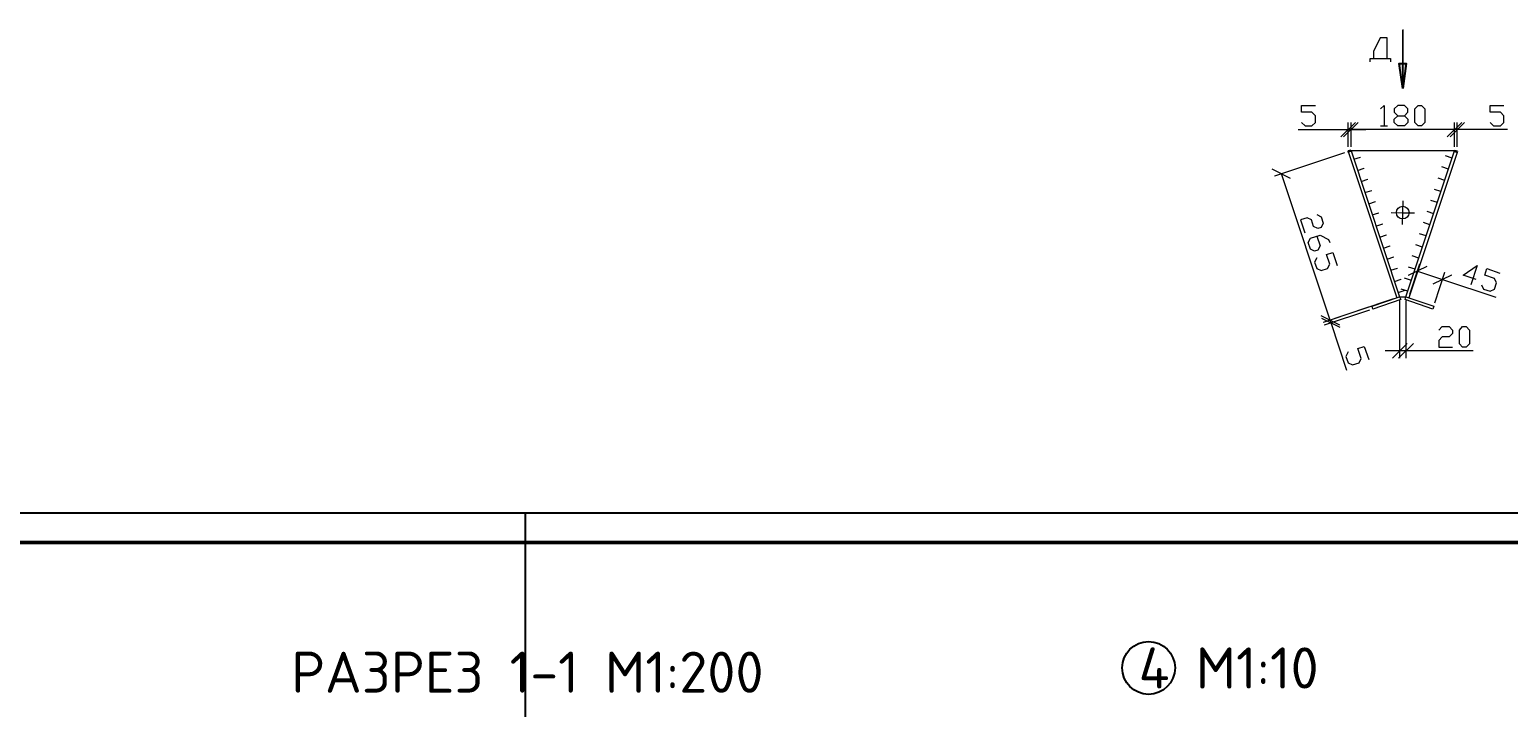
# Model space of a CAD drawing. Header units: millimetres. Extents: x -258556 to -95372, y 16759 to 83874.
# Drawn here: x -127657.7 to -127405.7, y 41972.3 to 42087.8 of the extents above; entities that cross this region are included whole.
import ezdxf

# ---------------------------------------------------------------- set-up
doc = ezdxf.new("R2010")
doc.units = ezdxf.units.MM
doc.header["$LTSCALE"] = 0.5
doc.linetypes.add('ACAD_ISO04W100', pattern=[30, 24, -3, 0, -3])
for name, color, linetype, lineweight in [('0.25-STAMP', 10, 'Continuous', 25), ('0.3-STAMP', 7, 'Continuous', 30), ('ТОЛСТЫЕ3', 7, 'Continuous', 50), ('ТОНКИЕе', 7, 'Continuous', 25)]:
    doc.layers.add(name, color=color, linetype=linetype, lineweight=lineweight)
doc.layers.add('оси', color=7, linetype='ACAD_ISO04W100')
doc.styles.add('Наклонный3.5', font='isocpeur.ttf', dxfattribs={"height": 3})

msp = doc.modelspace()

# ---------------------------------------------------------------- hatches: boundary and pattern name
msp.add_hatch(color=1).paths.add_polyline_path([(-127423.672, 42077.77), (-127424.258, 42082.038), (-127423.07, 42082.038)])

# ---------------------------------------------------------------- linework, layer by layer
at = {"color": 0, "linetype": 'Continuous', "lineweight": 13}
msp.add_lwpolyline([(-127429.248, 42082.314), (-127429.248, 42082.882), (-127426.34, 42082.882), (-127426.34, 42086.375), (-127427.51, 42086.375), (-127428.646, 42084.052), (-127428.646, 42082.882), (-127425.738, 42082.882), (-127425.738, 42082.314)], dxfattribs=at)
at = {"color": 1, "linetype": 'Continuous', "lineweight": 18}
for points in [[(-127423.672, 42087.786), (-127423.672, 42077.77), (-127423.672, 42077.77)], [(-127423.672, 42077.77), (-127423.672, 42087.717), (-127423.672, 42087.717)], [(-127432.949, 42066.997), (-127424.653, 42042.112), (-127424.653, 42042.112)], [(-127423.139, 42042.249), (-127418.389, 42040.7), (-127418.561, 42040.184), (-127423.277, 42041.802), (-127423.139, 42042.249), (-127414.844, 42067.135), (-127432.467, 42067.135), (-127424.206, 42042.249), (-127423.999, 42041.802), (-127428.749, 42040.184), (-127428.887, 42040.7), (-127424.206, 42042.249)], [(-127414.362, 42066.997), (-127422.657, 42042.112), (-127422.657, 42042.112)]]:
    msp.add_lwpolyline(points, dxfattribs=at)
at = {"color": 1, "linetype": 'Continuous', "lineweight": -2}
msp.add_lwpolyline([(-127423.672, 42077.77), (-127424.258, 42082.038), (-127423.07, 42082.038)], close=True, dxfattribs=at)
at = {"color": 1, "linetype": 'Continuous', "lineweight": 13}
for points in [[(-127440.899, 42071.953), (-127440.297, 42071.385), (-127439.161, 42071.385), (-127438.559, 42071.953), (-127438.559, 42073.124), (-127439.161, 42073.709), (-127440.899, 42073.709), (-127440.899, 42074.862), (-127438.559, 42074.862)], [(-127427.441, 42074.294), (-127426.856, 42074.862), (-127426.856, 42071.385)], [(-127423.38, 42073.124), (-127422.795, 42072.538), (-127422.795, 42071.953), (-127423.38, 42071.385), (-127424.533, 42071.385), (-127425.118, 42071.953), (-127425.118, 42072.538), (-127424.533, 42073.124), (-127423.38, 42073.124), (-127422.795, 42073.709), (-127422.795, 42074.294), (-127423.38, 42074.862), (-127424.533, 42074.862), (-127425.118, 42074.294), (-127425.118, 42073.709), (-127424.533, 42073.124)], [(-127408.752, 42071.953), (-127408.184, 42071.385), (-127407.013, 42071.385), (-127406.445, 42071.953), (-127406.445, 42073.124), (-127407.013, 42073.709), (-127408.752, 42073.709), (-127408.752, 42074.862), (-127406.445, 42074.862)], [(-127441.519, 42070.766), (-127432.966, 42070.766), (-127432.484, 42070.766), (-127429.988, 42070.766)], [(-127434.205, 42069.51), (-127431.709, 42071.988), (-127431.709, 42071.988)], [(-127431.245, 42071.988), (-127433.74, 42069.51), (-127433.74, 42069.51)], [(-127431.245, 42071.988), (-127433.74, 42069.51), (-127433.74, 42069.51)], [(-127432.966, 42067.789), (-127432.966, 42071.988), (-127432.966, 42071.988)], [(-127432.484, 42067.789), (-127432.484, 42071.988), (-127432.484, 42071.988)], [(-127432.484, 42067.789), (-127432.484, 42071.988), (-127432.484, 42071.988)], [(-127414.844, 42070.766), (-127432.484, 42070.766), (-127432.484, 42070.766)], [(-127427.441, 42071.385), (-127426.288, 42071.385), (-127426.288, 42071.385)], [(-127405.809, 42070.766), (-127414.379, 42070.766), (-127414.844, 42070.766), (-127417.322, 42070.766)], [(-127416.083, 42069.51), (-127413.605, 42071.988), (-127413.605, 42071.988)], [(-127416.083, 42069.51), (-127413.605, 42071.988), (-127413.605, 42071.988)], [(-127413.123, 42071.988), (-127415.601, 42069.51), (-127415.601, 42069.51)], [(-127414.844, 42067.789), (-127414.844, 42071.988), (-127414.844, 42071.988)], [(-127414.844, 42067.789), (-127414.844, 42071.988), (-127414.844, 42071.988)], [(-127414.379, 42067.789), (-127414.379, 42071.988), (-127414.379, 42071.988)], [(-127433.568, 42066.79), (-127445.546, 42062.815), (-127445.546, 42062.815)], [(-127432.019, 42065.689), (-127430.866, 42066.068), (-127430.866, 42066.068)], [(-127415.257, 42065.895), (-127416.375, 42066.274), (-127416.375, 42066.274)], [(-127442.793, 42062.419), (-127445.942, 42063.985), (-127445.942, 42063.985)], [(-127431.382, 42063.796), (-127430.264, 42064.175), (-127430.264, 42064.175)], [(-127415.894, 42064.002), (-127417.012, 42064.381), (-127417.012, 42064.381)]]:
    msp.add_lwpolyline(points, dxfattribs=at)
msp.add_lwpolyline([(-127421.039, 42071.385), (-127421.624, 42071.953), (-127421.624, 42074.294), (-127421.039, 42074.862), (-127420.471, 42074.862), (-127419.886, 42074.294), (-127419.886, 42071.953), (-127420.471, 42071.385)], close=True, dxfattribs=at)
at = {"color": 1, "linetype": 'Continuous', "lineweight": 35}
for points in [[(-127432.484, 42067.152), (-127432.966, 42066.997), (-127432.966, 42066.997)], [(-127414.844, 42067.152), (-127414.379, 42066.997), (-127414.379, 42066.997)]]:
    msp.add_lwpolyline(points, dxfattribs=at)
at = {"color": 1, "linetype": 'Continuous', "lineweight": 5}
for points in [[(-127436.046, 42038.291), (-127444.341, 42063.211), (-127444.341, 42063.211)], [(-127430.746, 42061.903), (-127429.61, 42062.281), (-127429.61, 42062.281)], [(-127430.126, 42060.01), (-127428.956, 42060.388), (-127428.956, 42060.388)], [(-127417.15, 42060.216), (-127418.251, 42060.56), (-127418.251, 42060.56)], [(-127416.496, 42062.109), (-127417.632, 42062.488), (-127417.632, 42062.488)], [(-127429.472, 42058.117), (-127428.336, 42058.495), (-127428.336, 42058.495)], [(-127423.69, 42054.606), (-127423.621, 42058.599), (-127423.621, 42058.599)], [(-127417.769, 42058.323), (-127418.905, 42058.667), (-127418.905, 42058.667)], [(-127438.318, 42056.292), (-127437.595, 42055.914), (-127437.217, 42054.812), (-127437.595, 42054.055), (-127438.146, 42053.883), (-127438.869, 42054.262), (-127439.247, 42055.363), (-127439.97, 42055.742), (-127441.072, 42055.363), (-127440.349, 42053.16)], [(-127428.853, 42056.224), (-127427.717, 42056.602), (-127427.717, 42056.602)], [(-127425.652, 42056.637), (-127423.655, 42056.602), (-127421.659, 42056.602)], [(-127418.389, 42056.43), (-127419.525, 42056.809), (-127419.525, 42056.809)], [(-127438.318, 42052.61), (-127437.767, 42050.957), (-127438.146, 42050.2), (-127438.697, 42050.028), (-127439.419, 42050.372), (-127439.798, 42051.508), (-127439.419, 42052.231), (-127437.767, 42052.782), (-127436.322, 42052.059), (-127436.115, 42051.508)], [(-127428.233, 42054.331), (-127427.063, 42054.709), (-127427.063, 42054.709)], [(-127427.579, 42052.437), (-127426.443, 42052.85), (-127426.443, 42052.85)], [(-127419.663, 42052.644), (-127420.798, 42053.023), (-127420.798, 42053.023)], [(-127419.043, 42054.537), (-127420.144, 42054.916), (-127420.144, 42054.916)], [(-127426.96, 42050.544), (-127425.824, 42050.957), (-127425.824, 42050.957)], [(-127420.282, 42050.751), (-127421.452, 42051.129), (-127421.452, 42051.129)], [(-127438.318, 42048.927), (-127438.697, 42048.169), (-127438.318, 42047.068), (-127437.595, 42046.724), (-127436.494, 42047.068), (-127436.115, 42047.825), (-127436.666, 42049.477), (-127435.564, 42049.822), (-127434.842, 42047.619)], [(-127426.34, 42048.686), (-127425.17, 42049.064), (-127425.17, 42049.064)], [(-127422.485, 42042.697), (-127420.73, 42047.86), (-127420.73, 42047.86)], [(-127420.936, 42048.858), (-127422.038, 42049.236), (-127422.038, 42049.236)], [(-127411.161, 42045.209), (-127413.364, 42045.967), (-127410.989, 42047.619), (-127412.09, 42044.314)], [(-127425.686, 42046.793), (-127424.55, 42047.171), (-127424.55, 42047.171)], [(-127425.066, 42044.9), (-127423.931, 42045.278), (-127423.931, 42045.278)], [(-127422.175, 42045.072), (-127423.345, 42045.45), (-127423.345, 42045.45)], [(-127419.559, 42047.447), (-127422.726, 42045.898), (-127422.726, 42045.898)], [(-127421.556, 42046.965), (-127422.691, 42047.343), (-127422.691, 42047.343)], [(-127421.143, 42046.655), (-127416.875, 42045.244), (-127407.822, 42042.215)], [(-127418.458, 42044.452), (-127415.326, 42046.035), (-127415.326, 42046.035)], [(-127418.183, 42041.251), (-127416.496, 42046.448), (-127416.496, 42046.448)], [(-127410.232, 42044.314), (-127409.887, 42043.557), (-127408.786, 42043.213), (-127408.029, 42043.557), (-127407.685, 42044.659), (-127408.029, 42045.416), (-127409.681, 42045.967), (-127409.337, 42047.068), (-127407.134, 42046.311)], [(-127424.447, 42043.006), (-127423.277, 42043.385), (-127423.277, 42043.385)], [(-127422.829, 42043.213), (-127423.931, 42043.557), (-127423.931, 42043.557)], [(-127425.239, 42041.905), (-127437.217, 42037.912), (-127437.217, 42037.912)], [(-127429.507, 42040.494), (-127437.217, 42037.912), (-127437.217, 42037.912)], [(-127429.334, 42040.012), (-127437.079, 42037.431), (-127437.079, 42037.431)], [(-127433.189, 42029.721), (-127435.874, 42037.809), (-127436.046, 42038.291), (-127436.838, 42040.666)], [(-127424.206, 42042.249), (-127423.139, 42042.249), (-127423.139, 42042.249)], [(-127424.206, 42041.63), (-127424.206, 42031.82), (-127424.206, 42031.82)], [(-127423.139, 42041.63), (-127423.139, 42031.82), (-127423.139, 42031.82)], [(-127437.63, 42039.083), (-127434.463, 42037.499), (-127434.463, 42037.499)], [(-127437.63, 42039.083), (-127434.463, 42037.499), (-127434.463, 42037.499)], [(-127434.325, 42037.017), (-127437.457, 42038.601), (-127437.457, 42038.601)], [(-127417.529, 42036.604), (-127416.943, 42037.19), (-127415.773, 42037.19), (-127415.188, 42036.604), (-127415.188, 42036.019), (-127415.773, 42035.434), (-127416.943, 42035.434), (-127417.529, 42034.849), (-127417.529, 42033.679), (-127415.188, 42033.679)], [(-127432.983, 42032.887), (-127433.362, 42032.13), (-127432.983, 42031.028), (-127432.226, 42030.684), (-127431.124, 42031.028), (-127430.78, 42031.786), (-127431.331, 42033.438), (-127430.229, 42033.816), (-127429.472, 42031.579)], [(-127411.677, 42033.059), (-127423.139, 42033.059), (-127424.206, 42033.059), (-127426.684, 42033.059)], [(-127425.411, 42031.82), (-127422.932, 42034.333), (-127422.932, 42034.333)], [(-127421.865, 42034.333), (-127424.378, 42031.82), (-127424.378, 42031.82)]]:
    msp.add_lwpolyline(points, dxfattribs=at)
msp.add_lwpolyline([(-127413.467, 42033.679), (-127414.018, 42034.264), (-127414.018, 42036.604), (-127413.467, 42037.19), (-127412.882, 42037.19), (-127412.297, 42036.604), (-127412.297, 42034.264), (-127412.882, 42033.679)], close=True, dxfattribs=at)
at = {"color": 1, "linetype": 'Continuous', "lineweight": 18}
msp.add_open_spline([(-127422.588, 42056.637), (-127422.588, 42057.222), (-127423.07, 42057.704), (-127423.655, 42057.704), (-127423.655, 42057.704), (-127424.275, 42057.704), (-127424.757, 42057.222), (-127424.757, 42056.637), (-127424.757, 42056.637), (-127424.757, 42056.017), (-127424.275, 42055.535), (-127423.655, 42055.535), (-127423.655, 42055.535), (-127423.07, 42055.535), (-127422.588, 42056.017), (-127422.588, 42056.637)], degree=3, knots=[0, 0, 0, 0, 0.0625, 0.0625, 0.0625, 0.062501, 0.125, 0.125, 0.125, 0.125001, 0.1875, 0.1875, 0.1875, 0.187501, 1, 1, 1, 1], dxfattribs=at)
at = {"layer": '0.25-STAMP', "color": 0}
msp.add_lwpolyline([(-127994.225, 41411.398), (-127153.225, 41411.398), (-127153.225, 42005.398), (-127994.225, 42005.398), (-127994.225, 41411.398)], dxfattribs=at)
at = {"layer": '0.3-STAMP', "color": 0, "lineweight": 50}
msp.add_lwpolyline([(-127974.225, 41416.398), (-127158.225, 41416.398), (-127158.225, 42000.398), (-127974.225, 42000.398), (-127974.225, 41416.398)], dxfattribs=at)
at = {"layer": 'ТОНКИЕе', "color": 6}
msp.add_lwpolyline([(-127573.225, 42005.398), (-127573.225, 41411.398)], dxfattribs=at)
at = {"layer": 'ТОНКИЕе'}
msp.add_circle((-127466.975, 41979.05), 4.503, dxfattribs=at)

# ---------------------------------------------------------------- texts
at = {"layer": 'оси', "insert": (-127613.126, 41981.83), "char_height": 7, "attachment_point": 1, "style": 'Наклонный3.5'}
msp.add_mtext_dynamic_manual_height_columns('РАЗРЕЗ 1-1 М1:200', width=106.11514, gutter_width=15, heights=[0], dxfattribs=at)
at = {"layer": 'ТОЛСТЫЕ3', "insert": (-127468.684, 41982.546), "char_height": 7, "attachment_point": 1, "style": 'Наклонный3.5'}
msp.add_mtext_dynamic_manual_height_columns('4 М1:10', width=38.04186, gutter_width=15, heights=[0], dxfattribs=at)

doc.saveas('drawing.dxf')
